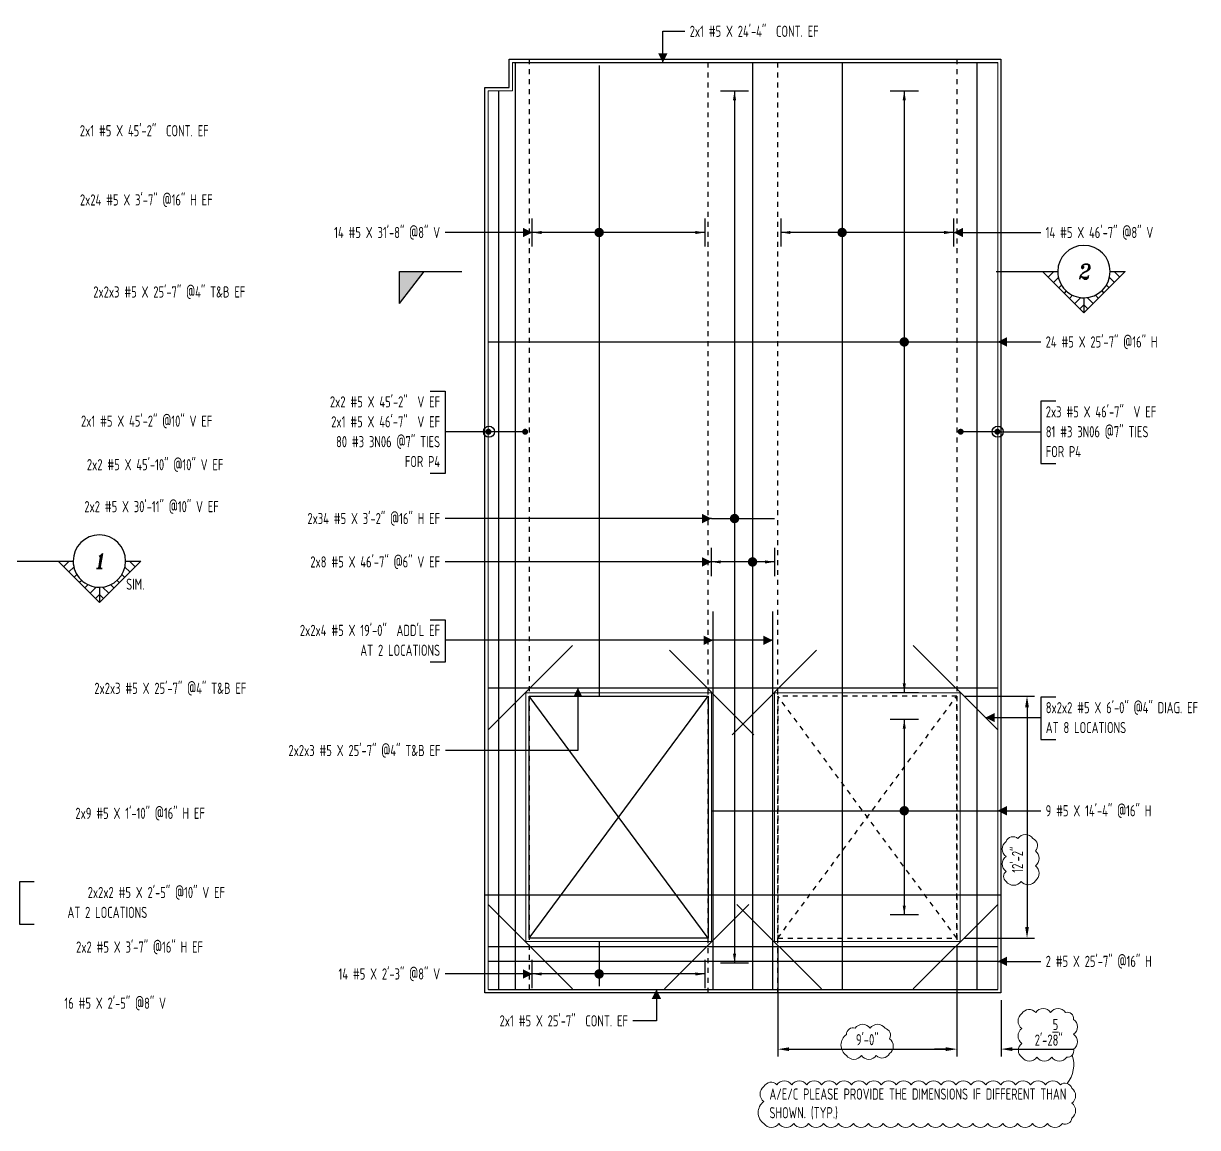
# Model space of a CAD drawing. Header units: inches. Extents: x 10095 to 38568, y -2433 to 4174.
# Drawn here: x 29900 to 30608, y 285 to 951 of the extents above; entities that cross this region are included whole.
import ezdxf
from ezdxf.enums import TextEntityAlignment as Align

# ---------------------------------------------------------------- set-up
doc = ezdxf.new("R2010")
doc.units = ezdxf.units.IN
doc.header["$MEASUREMENT"] = 0
doc.linetypes.add('HIDDEN', pattern=[6, 3, -3])
doc.layers.get('0').update_dxf_attribs({"linetype": 'CONTINUOUS'})
doc.layers.get('Defpoints').update_dxf_attribs({"linetype": 'CONTINUOUS'})
for name, color, linetype in [('0-25', 7, 'CONTINUOUS'), ('0-25TEXT', 7, 'CONTINUOUS'), ('0-35', 3, 'CONTINUOUS'), ('0-35TEXT', 3, 'CONTINUOUS'), ('3', 3, 'CONTINUOUS'), ('BAR-LBL', 2, 'CONTINUOUS'), ('Hatch', 253, 'CONTINUOUS'), ('hidden', 7, 'HIDDEN'), ('RANGELAY', 7, 'CONTINUOUS'), ('REBARS', 4, 'CONTINUOUS')]:
    doc.layers.add(name, color=color, linetype=linetype)
doc.layers.add('COVER', color=6, linetype='CONTINUOUS', lineweight=0, plot=False)
doc.styles.add('AR', font='ARCHQUIK.shx', dxfattribs={"width": 0.8})
doc.styles.add('ROMANT', font='romant')
doc.dimstyles.new('CADS_DIM_48', dxfattribs={"dimscale": 48, "dimtxt": 0.09375, "dimasz": 0.09375, "dimexe": 0.0625, "dimexo": 0.0625, "dimgap": 0.09375, "dimtad": 0, "dimtih": 1, "dimtoh": 1, "dimzin": 1, "dimdsep": 46, "dimlunit": 4, "dimtxsty": 'AR', "dimblk": 'CLOSED', "dimcen": 0.1875, "dimadec": 0, "dimazin": 0, "dimtfac": 1, "dimtofl": 0, "dimtmove": 0, "dimatfit": 1, "dimldrblk": 'DOTBLANK', "dimfxl": 1, "dimtzin": 0, "dimarcsym": 0})

# ---------------------------------------------------------------- blocks, each defined once
blk = doc.blocks.new('leadrblk')
blk.add_lwpolyline([(0, 0, 0, 1, 0), (1, 0, 1, 1, 0)], format="xyseb")
blk = doc.blocks.new('_DotBlank')
at = {"layer": '0-35', "color": 0, "lineweight": -2}
blk.add_line((-0.5, 0), (-1, 0), dxfattribs=at)
blk.add_circle((0, 0), 0.5, dxfattribs=at)
blk = doc.blocks.new('SECTARO')
at = {"linetype": 'Continuous'}
blk.add_line((33.32, 16.99), (20.13, 0), dxfattribs=at)
for p, q in [((33.32, 16.99), (33.32, 0)), ((33.32, 0), (0, 0))]:
    blk.add_line(p, q)
for points in [[(33.32, 0), (33.32, 16.99), (33.32, 0), (20.13, 0)], [(33.32, 16.99), (20.13, 0), (33.32, 0), (33.32, 16.99)]]:
    blk.add_solid(points, dxfattribs=at)
blk = doc.blocks.new('*X3')
at = {"color": 0, "linetype": 'Continuous'}
for p, q in [((-1.108, 0.2784), (-1.0748, 0.3117)), ((-1.081, 0.2171), (-1.0306, 0.2675)), ((-1.0127, 0.1969), (-0.9864, 0.2233)), ((-0.9601, 0.1612), (-0.9422, 0.1791)), ((-0.9204, 0.1125), (-0.898, 0.1349)), ((-0.895, 0.0495), (-0.8538, 0.0907)), ((-0.8561, 0), (-0.8096, 0.0465)), ((-0.7677, 0), (-0.7654, 0.0023))]:
    blk.add_line(p, q, dxfattribs=at)
blk = doc.blocks.new('*X2')
at = {"color": 0, "linetype": 'Continuous'}
for p, q in [((-1.108, 0.2784), (-1.0748, 0.3117)), ((-0.9601, 0.1612), (-0.9422, 0.1791)), ((-0.8561, 0), (-0.8096, 0.0465))]:
    blk.add_line(p, q, dxfattribs=at)
blk = doc.blocks.new('SECTNU')
at = {"linetype": 'Continuous'}
blk.add_line((-24.74, 0), (-32.81, 0), dxfattribs=at)
blk.add_line((0, 0), (-24.74, 0))
at = {"layer": '3'}
for p, q in [((-68.89, 0), (-46.81, 22.07)), ((-60.81, 0), (-68.89, 0))]:
    blk.add_line(p, q, dxfattribs=at)
at = {"layer": '3', "linetype": 'Continuous'}
blk.add_line((-46.81, 14), (-46.81, 22.07), dxfattribs=at)
at = {"layer": '3'}
for points in [[(-46.81, 22.07), (-24.74, 0), (-32.81, 0, 1)], [(-32.81, 0, 0.414214), (-46.81, 14)]]:
    blk.add_lwpolyline(points, format="xyb", dxfattribs=at)
for start, end in [(90, 180), (180, 0)]:
    blk.add_arc((-46.81, 0), 14, start, end, dxfattribs=at)
at = {"linetype": 'Continuous', "xscale": -64, "yscale": 64, "zscale": 64, "rotation": 359.9999999999999}
blk.add_blockref('*X3', (-117.73, 0), dxfattribs=at)
at = {"linetype": 'Continuous', "xscale": 64, "yscale": 64, "zscale": 64}
for name in ['*X3', '*X2']:
    blk.add_blockref(name, (24.1, 0), dxfattribs=at)
at = {"linetype": 'Continuous', "style": 'ROMANT', "oblique": 9, "width": 0.9}
blk.add_attdef('NO', text='', height=8, dxfattribs=at).set_placement((-46.81, 0), align=Align.MIDDLE)
blk = doc.blocks.new('*D118')
at = {"layer": 'COVER', "color": 0, "lineweight": -2, "transparency": 16777216}
for p, q in [((30354.45, 394.62), (30354.45, 327.65)), ((30462.45, 394.62), (30462.45, 327.65)), ((30361.2, 332.15), (30455.7, 332.15))]:
    blk.add_line(p, q, dxfattribs=at)
at = {"layer": 'COVER', "color": 0, "transparency": 16777216}
for points in [[(30361.2, 333.28), (30361.2, 331.03), (30354.45, 332.15)], [(30455.7, 333.28), (30455.7, 331.03), (30462.45, 332.15)]]:
    blk.add_solid(points, dxfattribs=at)
at = {"layer": 'Defpoints', "color": 0, "transparency": 16777216}
for p in [(30354.45, 399.12), (30462.45, 399.12), (30462.45, 332.15)]:
    blk.add_point(p, dxfattribs=at)
at = {"layer": 'COVER', "color": 0, "transparency": 16777216, "insert": (30408.45, 337.89), "char_height": 6.75, "attachment_point": 5, "style": 'AR'}
blk.add_mtext('9\'-0"', dxfattribs=at)
blk = doc.blocks.new('*D119')
at = {"layer": 'COVER', "color": 0, "lineweight": -2, "transparency": 16777216}
for p, q in [((30462.45, 361.62), (30462.45, 327.7)), ((30489.08, 361.62), (30489.08, 327.7)), ((30455.7, 332.2), (30448.95, 332.2)), ((30495.83, 332.2), (30533.15, 332.2))]:
    blk.add_line(p, q, dxfattribs=at)
at = {"layer": 'COVER', "color": 0, "transparency": 16777216}
for points in [[(30455.7, 333.33), (30455.7, 331.08), (30462.45, 332.2)], [(30495.83, 333.33), (30495.83, 331.08), (30489.08, 332.2)]]:
    blk.add_solid(points, dxfattribs=at)
at = {"layer": 'Defpoints', "color": 0, "transparency": 16777216}
for p in [(30462.45, 366.12), (30489.08, 366.12), (30489.08, 332.2)]:
    blk.add_point(p, dxfattribs=at)
at = {"layer": 'COVER', "color": 0, "transparency": 16777216, "insert": (30517.86, 342.33), "char_height": 6.75, "attachment_point": 5, "style": 'AR'}
blk.add_mtext('2\'-2{\\H1.000000x;\\S5/8;}"', dxfattribs=at)
blk = doc.blocks.new('*D120')
at = {"layer": 'COVER', "color": 0, "lineweight": -2, "transparency": 16777216}
for p, q in [((30466.95, 545.12), (30509.27, 545.12)), ((30504.77, 538.37), (30504.77, 405.87)), ((30466.95, 399.12), (30509.27, 399.12))]:
    blk.add_line(p, q, dxfattribs=at)
at = {"layer": 'COVER', "color": 0, "transparency": 16777216}
for points in [[(30503.64, 538.37), (30505.89, 538.37), (30504.77, 545.12)], [(30503.64, 405.87), (30505.89, 405.87), (30504.77, 399.12)]]:
    blk.add_solid(points, dxfattribs=at)
at = {"layer": 'Defpoints', "color": 0, "transparency": 16777216}
for p in [(30462.45, 545.12), (30462.45, 399.12), (30504.77, 399.12)]:
    blk.add_point(p, dxfattribs=at)
at = {"layer": 'COVER', "color": 0, "transparency": 16777216, "insert": (30499.02, 446.43), "char_height": 6.75, "attachment_point": 5, "rotation": 90, "style": 'AR'}
blk.add_mtext('12\'-2"', dxfattribs=at)
blk = doc.blocks.new('*U1253', base_point=(30392.94, 927.44))
at = {"layer": 'REBARS', "color": 0}
blk.add_lwpolyline([(30393.25, 927.44), (30393.25, 368.44)], dxfattribs=at)
blk = doc.blocks.new('rendmark')
at = {"color": 4}
blk.add_line((0, -3), (0, 3), dxfattribs=at)
blk = doc.blocks.new('rarrow')
at = {"color": 7}
blk.add_solid([(2, -0.33), (2, 0.33), (0, 0)], dxfattribs=at)
blk = doc.blocks.new('*U1723', base_point=(30460.45, 824.67))
at = {"layer": 'RANGELAY'}
blk.add_line((30460.45, 824.67), (30356.45, 824.67), dxfattribs=at)
at = {"layer": 'RANGELAY', "xscale": 2.834645669291339, "yscale": 2.834645669291339}
for name, p, rotation in [('rendmark', (30356.45, 824.67), 359.9999969295309), ('rendmark', (30460.45, 824.67), 179.9999999999999), ('rarrow', (30356.45, 824.67), 359.9999969295309), ('rarrow', (30460.45, 824.67), 179.9999999999999)]:
    blk.add_blockref(name, p, dxfattribs=dict(at, rotation=rotation))
blk = doc.blocks.new('VPM7DC711')
at = {"const_width": 1}
blk.add_lwpolyline([(-0.5, 0, 1), (0.5, 0, 1)], format="xyb", close=True, dxfattribs=at)
blk = doc.blocks.new('*U992', base_point=(30315, 475.64))
at = {"layer": 'REBARS', "color": 0}
blk.add_lwpolyline([(30315, 475.95), (30487, 475.95)], dxfattribs=at)
blk = doc.blocks.new('*U1722', base_point=(30430.74, 531.12))
at = {"layer": 'RANGELAY'}
blk.add_line((30430.74, 531.12), (30430.74, 413.12), dxfattribs=at)
at = {"layer": 'RANGELAY', "xscale": 2.834645669291339, "yscale": 2.834645669291339}
for name, p, rotation in [('rendmark', (30430.74, 531.12), 269.9999999999999), ('rarrow', (30430.74, 531.12), 269.9999999999999), ('rarrow', (30430.74, 413.12), 89.999996929531), ('rendmark', (30430.74, 413.12), 89.999996929531)]:
    blk.add_blockref(name, p, dxfattribs=dict(at, rotation=rotation))
blk = doc.blocks.new('VPM7DC891')
at = {"const_width": 1}
blk.add_lwpolyline([(-0.5, 0, 1), (0.5, 0, 1)], format="xyb", close=True, dxfattribs=at)
blk = doc.blocks.new('*U1333', base_point=(30179.83, 384.81))
at = {"layer": 'REBARS', "color": 0}
blk.add_lwpolyline([(30179.83, 385.13), (30486.83, 385.13)], dxfattribs=at)
blk = doc.blocks.new('*U1332', base_point=(30179.83, 758.34))
at = {"layer": 'REBARS', "color": 0}
blk.add_lwpolyline([(30179.83, 758.65), (30486.83, 758.65)], dxfattribs=at)
blk = doc.blocks.new('*U1721', base_point=(30430.74, 910.12))
at = {"layer": 'RANGELAY'}
blk.add_line((30430.74, 910.12), (30430.74, 547.12), dxfattribs=at)
at = {"layer": 'RANGELAY', "xscale": 2.834645669291339, "yscale": 2.834645669291339}
for name, p, rotation in [('rendmark', (30430.74, 910.12), 269.9999999999999), ('rarrow', (30430.74, 910.12), 269.9999999999999), ('rarrow', (30430.74, 547.12), 89.999996929531), ('rendmark', (30430.74, 547.12), 89.999996929531)]:
    blk.add_blockref(name, p, dxfattribs=dict(at, rotation=rotation))
blk = doc.blocks.new('VPM7DCA11')
at = {"const_width": 1}
blk.add_lwpolyline([(-0.5, 0, 1), (0.5, 0, 1)], format="xyb", close=True, dxfattribs=at)
blk = doc.blocks.new('*U1720', base_point=(30328.39, 910.12))
at = {"layer": 'RANGELAY'}
blk.add_line((30328.39, 910.12), (30328.39, 384.12), dxfattribs=at)
at = {"layer": 'RANGELAY', "xscale": 2.834645669291339, "yscale": 2.834645669291339}
for name, p, rotation in [('rendmark', (30328.39, 910.12), 269.9999999999999), ('rarrow', (30328.39, 910.12), 269.9999999999999), ('rarrow', (30328.39, 384.12), 89.999996929531), ('rendmark', (30328.39, 384.12), 89.999996929531)]:
    blk.add_blockref(name, p, dxfattribs=dict(at, rotation=rotation))
blk = doc.blocks.new('VPM7DCA91')
at = {"const_width": 1}
blk.add_lwpolyline([(-0.5, 0, 1), (0.5, 0, 1)], format="xyb", close=True, dxfattribs=at)
blk = doc.blocks.new('*U1518', base_point=(30314.45, 651.84))
at = {"layer": 'REBARS', "color": 0}
blk.add_lwpolyline([(30314.45, 652.16), (30352.45, 652.16)], dxfattribs=at)
blk = doc.blocks.new('*U1254', base_point=(30338.93, 927.44))
at = {"layer": 'REBARS', "color": 0}
blk.add_lwpolyline([(30339.24, 927.44), (30339.24, 368.44)], dxfattribs=at)
blk = doc.blocks.new('*U1719', base_point=(30352.45, 626))
at = {"layer": 'RANGELAY'}
blk.add_line((30352.45, 626), (30314.45, 626), dxfattribs=at)
at = {"layer": 'RANGELAY', "xscale": 2.834645669291339, "yscale": 2.834645669291339}
for name, p, rotation in [('rendmark', (30314.45, 626), 359.999996929531), ('rendmark', (30352.45, 626), 180), ('rarrow', (30314.45, 626), 359.999996929531), ('rarrow', (30352.45, 626), 180)]:
    blk.add_blockref(name, p, dxfattribs=dict(at, rotation=rotation))
blk = doc.blocks.new('VPM7DCBF1')
at = {"const_width": 1}
blk.add_lwpolyline([(-0.5, 0, 1), (0.5, 0, 1)], format="xyb", close=True, dxfattribs=at)
blk = doc.blocks.new('*U993', base_point=(30246.42, 925.44))
at = {"layer": 'REBARS', "color": 0}
blk.add_lwpolyline([(30246.73, 925.44), (30246.73, 545.43)], dxfattribs=at)
blk = doc.blocks.new('*U1718', base_point=(30310.45, 824.67))
at = {"layer": 'RANGELAY'}
blk.add_line((30310.45, 824.67), (30206.45, 824.67), dxfattribs=at)
at = {"layer": 'RANGELAY', "xscale": 2.834645669291339, "yscale": 2.834645669291339}
for name, p, rotation in [('rendmark', (30206.45, 824.67), 359.9999969295309), ('rendmark', (30310.45, 824.67), 179.9999999999999), ('rarrow', (30206.45, 824.67), 359.9999969295309), ('rarrow', (30310.45, 824.67), 179.9999999999999)]:
    blk.add_blockref(name, p, dxfattribs=dict(at, rotation=rotation))
blk = doc.blocks.new('VPM7DCEF1')
at = {"const_width": 1}
blk.add_lwpolyline([(-0.5, 0, 1), (0.5, 0, 1)], format="xyb", close=True, dxfattribs=at)
blk = doc.blocks.new('*U1717', base_point=(30487.08, 704.52))
at = {"layer": 'REBARS', "color": 0, "const_width": 1.8}
for points in [[(30464.76, 705.42, 1), (30464.76, 703.62, 1), (30464.76, 705.42)], [(30486.89, 703.62, 1), (30486.89, 705.42, 1), (30486.89, 703.62)]]:
    blk.add_lwpolyline(points, format="xyb", dxfattribs=at)
at = {"layer": 'REBARS', "color": 0}
blk.add_lwpolyline([(30486.89, 704.52), (30464.76, 704.52)], dxfattribs=at)
blk = doc.blocks.new('*U994', base_point=(30474.94, 368.12))
at = {"layer": 'REBARS', "color": 0}
blk.add_lwpolyline([(30474.62, 368.12), (30474.62, 927.12)], dxfattribs=at)
blk = doc.blocks.new('*U995', base_point=(30196.55, 368.12))
at = {"layer": 'REBARS', "color": 0}
blk.add_lwpolyline([(30196.24, 368.12), (30196.24, 927.12)], dxfattribs=at)
blk = doc.blocks.new('*U996', base_point=(30186.49, 368.12))
at = {"layer": 'REBARS', "color": 0}
blk.add_lwpolyline([(30186.17, 368.12), (30186.17, 910.12)], dxfattribs=at)
blk = doc.blocks.new('*U1716', base_point=(30202.33, 704.52))
at = {"layer": 'REBARS', "color": 0, "const_width": 1.8}
for points in [[(30180.01, 705.42, 1), (30180.01, 703.62, 1), (30180.01, 705.42)], [(30202.14, 703.62, 1), (30202.14, 705.42, 1), (30202.14, 703.62)]]:
    blk.add_lwpolyline(points, format="xyb", dxfattribs=at)
at = {"layer": 'REBARS', "color": 0}
blk.add_lwpolyline([(30202.14, 704.52), (30180.01, 704.52)], dxfattribs=at)
blk = doc.blocks.new('*U997', base_point=(30195.07, 926.81))
at = {"layer": 'REBARS', "color": 0}
blk.add_lwpolyline([(30195.07, 927.12), (30487.07, 927.12)], dxfattribs=at)
blk = doc.blocks.new('*U1331', base_point=(30180.08, 368.43))
at = {"layer": 'REBARS', "color": 0}
blk.add_lwpolyline([(30180.08, 368.12), (30487.08, 368.12)], dxfattribs=at)
blk = doc.blocks.new('*U998', base_point=(30326.65, 522.01))
at = {"layer": 'REBARS', "color": 0}
blk.add_lwpolyline([(30326.87, 521.79), (30377.79, 572.7)], dxfattribs=at)
blk = doc.blocks.new('*U999', base_point=(30179.6, 419.28))
at = {"layer": 'REBARS', "color": 0}
blk.add_lwpolyline([(30179.83, 419.5), (30230.74, 368.59)], dxfattribs=at)
blk = doc.blocks.new('*U1000', base_point=(30179.61, 524.96))
at = {"layer": 'REBARS', "color": 0}
blk.add_lwpolyline([(30179.83, 524.74), (30230.74, 575.65)], dxfattribs=at)
blk = doc.blocks.new('*U1001', base_point=(30340.25, 522.01))
at = {"layer": 'REBARS', "color": 0}
blk.add_lwpolyline([(30340.03, 521.79), (30289.12, 572.7)], dxfattribs=at)
blk = doc.blocks.new('*U1002', base_point=(30487.3, 419.28))
at = {"layer": 'REBARS', "color": 0}
blk.add_lwpolyline([(30487.08, 419.5), (30436.16, 368.59)], dxfattribs=at)
blk = doc.blocks.new('*U1003', base_point=(30487.3, 524.96))
at = {"layer": 'REBARS', "color": 0}
blk.add_lwpolyline([(30487.08, 524.74), (30436.16, 575.65)], dxfattribs=at)
blk = doc.blocks.new('*U1004', base_point=(30329.61, 419.28))
at = {"layer": 'REBARS', "color": 0}
blk.add_lwpolyline([(30329.83, 419.5), (30380.74, 368.59)], dxfattribs=at)
blk = doc.blocks.new('*U1005', base_point=(30337.3, 419.28))
at = {"layer": 'REBARS', "color": 0}
blk.add_lwpolyline([(30337.08, 419.5), (30286.16, 368.59)], dxfattribs=at)
blk = doc.blocks.new('*U1476', base_point=(30246.42, 397.12))
at = {"layer": 'REBARS', "color": 0}
blk.add_lwpolyline([(30246.73, 397.12), (30246.73, 370.12)], dxfattribs=at)
blk = doc.blocks.new('*U1709', base_point=(30310.45, 377.51))
at = {"layer": 'RANGELAY'}
blk.add_line((30310.45, 377.51), (30206.45, 377.51), dxfattribs=at)
at = {"layer": 'RANGELAY', "xscale": 2.834645669291339, "yscale": 2.834645669291339}
for name, p, rotation in [('rendmark', (30206.45, 377.51), 359.9999969295309), ('rendmark', (30310.45, 377.51), 179.9999999999999), ('rarrow', (30206.45, 377.51), 359.9999969295309), ('rarrow', (30310.45, 377.51), 179.9999999999999)]:
    blk.add_blockref(name, p, dxfattribs=dict(at, rotation=rotation))
blk = doc.blocks.new('VPM7DE3B1')
at = {"const_width": 1}
blk.add_lwpolyline([(-0.5, 0, 1), (0.5, 0, 1)], format="xyb", close=True, dxfattribs=at)
blk = doc.blocks.new('*U1329', base_point=(30179.83, 394.49))
at = {"layer": 'REBARS', "color": 0}
blk.add_lwpolyline([(30179.83, 394.17), (30486.83, 394.17)], dxfattribs=at)
blk = doc.blocks.new('*U1330', base_point=(30179.83, 549.76))
at = {"layer": 'REBARS', "color": 0}
blk.add_lwpolyline([(30179.83, 550.07), (30486.83, 550.07)], dxfattribs=at)
blk = doc.blocks.new('*U1006', base_point=(30315.14, 368.12))
at = {"layer": 'REBARS', "color": 0}
blk.add_lwpolyline([(30315.45, 368.12), (30315.45, 596.12)], dxfattribs=at)
blk = doc.blocks.new('*U1007', base_point=(30351.76, 368.12))
at = {"layer": 'REBARS', "color": 0}
blk.add_lwpolyline([(30351.45, 368.12), (30351.45, 596.12)], dxfattribs=at)

msp = doc.modelspace()

# ---------------------------------------------------------------- linework, layer by layer
at = {"layer": '0-25'}
for p, q in [((30204.4511, 399.12085), (30312.4511, 545.1213)), ((30312.4511, 399.12085), (30204.4511, 545.1213))]:
    msp.add_line(p, q, dxfattribs=at)
at = {"layer": '0-25TEXT'}
for points in [[(30285.17818, 927.12085), (30285.17818, 945.99326), (30298.35326, 945.99326)], [(30206.4511, 824.67369), (30153.8261, 824.67369)], [(30460.4511, 824.67369), (30513.00037, 824.67369)], [(30487.00037, 758.65414), (30513.00037, 758.65414)], [(30144.82705, 728.89306), (30153.8261, 728.89306), (30153.8261, 679.39826), (30144.82705, 679.39826)], [(30522.07516, 722.8937), (30513.0761, 722.8937), (30513.0761, 685.39763), (30522.07516, 685.39763)], [(30314.4511, 652.15521), (30153.8261, 652.15521)], [(30314.4511, 626.00334), (30153.8261, 626.00334)], [(30144.82705, 591.09062), (30153.8261, 591.09062), (30153.8261, 565.5933), (30144.82705, 565.5933)], [(30351.45111, 578.71692), (30153.8261, 578.71692)], [(30233.92254, 550.06903), (30233.92254, 512.2739), (30154.05387, 512.2739)], [(30522.07516, 544.48343), (30513.0761, 544.48343), (30513.0761, 518.98611), (30522.07516, 518.98611)], [(30479.7053, 532.10973), (30513.0761, 532.10973)], [(30487.00037, 475.94871), (30513.00037, 475.94871)], [(29906.10433, 433.02146), (29897.10527, 433.02146), (29897.10527, 407.52414), (29906.10433, 407.52414)], [(30487.00037, 385.12655), (30513.00037, 385.12655)], [(30206.4511, 377.51467), (30153.8261, 377.51467)], [(30281.27025, 368.12085), (30281.27025, 349.24844), (30267.11823, 349.24844)]]:
    msp.add_lwpolyline(points, dxfattribs=at)
at = {"layer": '0-35'}
for points in [[(30192.4511, 929.12085), (30489.0761, 929.12085), (30489.0761, 366.12085), (30177.8261, 366.12085), (30177.8261, 912.12085), (30192.4511, 912.12085)], [(30204.4511, 545.1213), (30312.4511, 545.1213), (30312.4511, 399.12085), (30204.4511, 399.12085)]]:
    msp.add_lwpolyline(points, close=True, dxfattribs=at)
at = {"layer": 'COVER'}
for points in [[(30194.4511, 927.12085), (30487.0761, 927.12085), (30487.0761, 368.12085), (30179.8261, 368.12085), (30179.8261, 910.12085), (30194.4511, 910.12085)], [(30202.4511, 547.1213), (30314.4511, 547.1213), (30314.4511, 397.12085), (30202.4511, 397.12085)], [(30464.4511, 547.1213), (30352.4511, 547.1213), (30352.4511, 397.12085), (30464.4511, 397.12085)]]:
    msp.add_lwpolyline(points, close=True, dxfattribs=at)
for points in [[(30492.19178, 433.34297, 0.52056705), (30501.19178, 433.34297, 0.52056705), (30509.79254, 433.74221, 0.52056705), (30509.79254, 442.74221, 0.52056705), (30509.79254, 451.74221, 0.52056705), (30508.30412, 459.25379, 0.52056705), (30499.30412, 459.25379, 0.52056705), (30492.19178, 457.36612, 0.52056705), (30492.19178, 448.36612, 0.52056705), (30492.19178, 439.36612, 0.52056705)], [(30501.70852, 327.27054, 0.52056705), (30510.70852, 327.27054, 0.52056705), (30519.70852, 327.27054, 0.52056705), (30528.70852, 327.27054, 0.52056705), (30532.84469, 332.13436, 0.52056705), (30532.84469, 341.13436, 0.52056705), (30532.84469, 350.13436, 0.52056705), (30528.01924, 354.30891, 0.52056705), (30519.01924, 354.30891, 0.52056705), (30510.01924, 354.30891, 0.52056705), (30501.70852, 353.61963, 0.52056705), (30501.70852, 344.61963, 0.52056705), (30501.70852, 335.61963, 0.52056705)], [(30395.89038, 328.36014, 0.52056705), (30404.89038, 328.36014, 0.52056705), (30413.89038, 328.36014, 0.52056705), (30421.79524, 329.45528, 0.52056705), (30421.79524, 338.45528, 0.52056705), (30419.14104, 344.80107, 0.52056705), (30410.14104, 344.80107, 0.52056705), (30401.14104, 344.80107, 0.52056705), (30395.89038, 341.05172, 0.52056705)], [(30346.09072, 287.25529, 0.52056705), (30355.09072, 287.25529, 0.52056705), (30364.09072, 287.25529, 0.52056705), (30373.09072, 287.25529, 0.52056705), (30382.09072, 287.25529, 0.52056705), (30391.09072, 287.25529, 0.52056705), (30400.09072, 287.25529, 0.52056705), (30409.09072, 287.25529, 0.52056705), (30418.09072, 287.25529, 0.52056705), (30427.09072, 287.25529, 0.52056705), (30436.09072, 287.25529, 0.52056705), (30445.09072, 287.25529, 0.52056705), (30454.09072, 287.25529, 0.52056705), (30463.09072, 287.25529, 0.52056705), (30472.09072, 287.25529, 0.52056705), (30481.09072, 287.25529, 0.52056705), (30490.09072, 287.25529, 0.52056705), (30499.09072, 287.25529, 0.52056705), (30508.09072, 287.25529, 0.52056705), (30517.09072, 287.25529, 0.52056705), (30526.09072, 287.25529, 0.52056705), (30531.75139, 290.59462, 0.52056705), (30531.75139, 299.59462, 0.52056705), (30531.75139, 308.59462, 0.52056705), (30524.91091, 310.75415, 0.52056705), (30515.91091, 310.75415, 0.52056705), (30506.91091, 310.75415, 0.52056705), (30497.91091, 310.75415, 0.52056705), (30488.91091, 310.75415, 0.52056705), (30479.91091, 310.75415, 0.52056705), (30470.91091, 310.75415, 0.52056705), (30461.91091, 310.75415, 0.52056705), (30452.91091, 310.75415, 0.52056705), (30443.91091, 310.75415, 0.52056705), (30434.91091, 310.75415, 0.52056705), (30425.91091, 310.75415, 0.52056705), (30416.91091, 310.75415, 0.52056705), (30407.91091, 310.75415, 0.52056705), (30398.91091, 310.75415, 0.52056705), (30389.91091, 310.75415, 0.52056705), (30380.91091, 310.75415, 0.52056705), (30371.91091, 310.75415, 0.52056705), (30362.91091, 310.75415, 0.52056705), (30353.91091, 310.75415, 0.52056705), (30346.09072, 309.57434, 0.52056705), (30346.09072, 300.57434, 0.52056705)]]:
    msp.add_lwpolyline(points, format="xyb", close=True, dxfattribs=at)
msp.add_arc((30514.64636, 322.94219), 18.30116, 321.12055985, 18.09322676, dxfattribs=at)
at = {"layer": 'Hatch'}
msp.add_line((30489.0761, 425.12085), (30177.8261, 425.12085), dxfattribs=at)
at = {"layer": 'hidden'}
for p, q in [((30204.4511, 929.12085), (30204.4511, 366.12085)), ((30312.4511, 366.12085), (30312.4511, 929.12085)), ((30354.4511, 366.12085), (30354.4511, 929.12085)), ((30462.4511, 929.12085), (30462.4511, 366.12085)), ((30462.4511, 399.12085), (30354.4511, 545.1213)), ((30354.4511, 399.12085), (30462.4511, 545.1213))]:
    msp.add_line(p, q, dxfattribs=at)
msp.add_lwpolyline([(30462.4511, 545.1213), (30354.4511, 545.1213), (30354.4511, 399.12085), (30462.4511, 399.12085)], close=True, dxfattribs=at)

# ---------------------------------------------------------------- block references
ref = msp.add_blockref('SECTNU', (30486.23696, 801.09659), dxfattribs=dict(xscale=1.129181470141702, yscale=1.129181470141702, zscale=1.129181470141702, rotation=180))
ref.add_attrib('NO', '2', dxfattribs={"linetype": 'Continuous', "height": 9.03345, "style": 'ROMANT', "oblique": 9, "width": 0.9}).set_placement((30539.09698, 801.09658), align=Align.MIDDLE)
at = {"xscale": 1.129181470141702, "yscale": 1.129181470141702, "zscale": 1.129181470141702, "rotation": 180}
msp.add_blockref('SECTARO', (30163.98316, 801.0966), dxfattribs=at)
ref = msp.add_blockref('SECTNU', (29892.51921, 626.49813), dxfattribs=dict(xscale=1.129181470141702, yscale=1.129181470141702, zscale=1.129181470141702, rotation=180))
ref.add_attrib('NO', '1', dxfattribs={"linetype": 'Continuous', "height": 9.03345, "style": 'ROMANT', "oblique": 9, "width": 0.9}).set_placement((29945.37923, 626.49812), align=Align.MIDDLE)
at = {"layer": '0-25TEXT'}
for name, p, xscale, yscale, rotation in [('leadrblk', (30285.17818, 927.12085), 5.623937007874017, 2.250708661417324, 90.00000153523449), ('leadrblk', (30206.4511, 824.67369), 5.623937007874017, 2.250708661417324, 180.000003070469), ('VPM7DCEF1', (30246.73284, 824.67369), 2.834645669291338, 2.834645669291338, 179.9999999999999), ('VPM7DC711', (30393.25462, 824.67369), 2.834645669291338, 2.834645669291338, 179.9999999999999), ('VPM7DCA11', (30430.73938, 758.65414), 2.834645669291338, 2.834645669291338, 269.9999999999999), ('leadrblk', (30314.4511, 652.15521), 5.623937007874017, 2.250708661417324, 180.000003070469), ('VPM7DCA91', (30328.39369, 652.15521), 2.834645669291338, 2.834645669291338, 269.9999999999999), ('leadrblk', (30314.4511, 626.00334), 5.623937007874017, 2.250708661417324, 180.000003070469), ('VPM7DCBF1', (30339.23885, 626.00334), 2.834645669291338, 2.834645669291338, 179.9999999999999), ('leadrblk', (30315.45108, 578.71692), 5.623937007874017, 2.250708661417324, 180.000003070469), ('leadrblk', (30351.45111, 578.71692), 5.623937007874017, 2.250708661417324, 180.000003070469), ('leadrblk', (30233.92254, 550.06903), 5.623937007874017, 2.250708661417324, 270.0000046057035), ('VPM7DC891', (30430.73938, 475.94871), 2.834645669291338, 2.834645669291338, 269.9999999999999), ('leadrblk', (30206.4511, 377.51467), 5.623937007874017, 2.250708661417324, 180.000003070469), ('VPM7DE3B1', (30246.73284, 377.51467), 2.834645669291338, 2.834645669291338, 179.9999999999999), ('leadrblk', (30281.27025, 368.12085), 5.623937007874017, 2.250708661417324, 270.0000015352345)]:
    msp.add_blockref(name, p, dxfattribs=dict(at, xscale=xscale, yscale=yscale, rotation=rotation))
at = {"layer": '0-25TEXT', "xscale": 5.623937007874017, "yscale": 2.250708661417324}
for p in [(30460.4511, 824.67369), (30487.00037, 758.65414), (30479.7053, 532.10973), (30487.00037, 475.94871), (30487.00037, 385.12655)]:
    msp.add_blockref('leadrblk', p, dxfattribs=at)
at = {"layer": 'RANGELAY'}
for name, p in [('*U1720', (30328.39369, 910.12085)), ('*U1721', (30430.73938, 910.12085)), ('*U1718', (30310.4511, 824.67369)), ('*U1723', (30460.4511, 824.67369)), ('*U1719', (30352.4511, 626.00334)), ('*U1722', (30430.73939, 531.1213)), ('*U1709', (30310.4511, 377.51467))]:
    msp.add_blockref(name, p, dxfattribs=at)
at = {"layer": 'REBARS', "color": 4}
for name, p in [('*U997', (30195.07349, 926.80835)), ('*U995', (30196.54946, 368.12085)), ('*U993', (30246.42034, 925.43505)), ('*U1254', (30338.92635, 927.43505)), ('*U1253', (30392.94211, 927.43505)), ('*U994', (30474.93714, 368.12085)), ('*U996', (30186.48673, 368.12085)), ('*U1332', (30179.8261, 758.34164)), ('*U1716', (30202.32598, 704.52063)), ('*U1717', (30487.07601, 704.52063)), ('*U1518', (30314.4511, 651.84271)), ('*U1006', (30315.13867, 368.12085)), ('*U1007', (30351.76354, 368.12085)), ('*U1000', (30179.60501, 524.95977)), ('*U1003', (30487.29707, 524.95989)), ('*U1001', (30340.24923, 522.00774)), ('*U998', (30326.65298, 522.00774)), ('*U1330', (30179.8261, 549.75653)), ('*U992', (30315.00037, 475.63621)), ('*U999', (30179.60497, 419.28242)), ('*U1005', (30337.29723, 419.28242)), ('*U1004', (30329.60513, 419.28226)), ('*U1002', (30487.29707, 419.28226)), ('*U1476', (30246.42034, 397.12085)), ('*U1329', (30179.8261, 394.48562)), ('*U1333', (30179.8261, 384.81405)), ('*U1331', (30180.0761, 368.43335))]:
    msp.add_blockref(name, p, dxfattribs=at)

# ---------------------------------------------------------------- texts
at = {"layer": '0-35TEXT', "style": 'AR', "width": 0.8}
for s, height, p in [('FOR P4', 6.749831, (30516.07579, 689.14724)), ('SIM.', 6.749831, (29961.52561, 609.19034)), ('AT 8 LOCATIONS', 6.7498312, (30516.07579, 522.73572))]:
    msp.add_text(s, height=height, dxfattribs=at).set_placement(p)
for s, height, p in [('FOR P4', 6.749831, (30150.82642, 683.14787)), ('AT 2 LOCATIONS', 6.7498312, (30150.82642, 569.3429)), ('AT 2 LOCATIONS', 6.7498312, (29974.21345, 411.27375))]:
    msp.add_text(s, height=height, dxfattribs=at).set_placement(p, align=Align.RIGHT)
at = {"layer": 'BAR-LBL', "style": 'AR', "width": 0.8}
for s, p in [('2x1 #5 X 24\'-4"  CONT. EF', (30301.35294, 942.61862)), ('14 #5 X 46\'-7" @8" V', (30516.00006, 821.29905)), ('24 #5 X 25\'-7" @16" H', (30516.00006, 755.27949)), ('2x3 #5 X 46\'-7"  V EF', (30516.07579, 713.14472)), ('81 #3 3N06 @7" TIES', (30516.07579, 701.14598)), ('8x2x2 #5 X 6\'-0" @4" DIAG. EF', (30516.07579, 534.73446)), ('9 #5 X 14\'-4" @16" H', (30516.00006, 472.57406)), ('2 #5 X 25\'-7" @16" H', (30516.00006, 381.75191))]:
    msp.add_text(s, height=6.7492913, dxfattribs=at).set_placement(p)
for s, p in [('2x1 #5 X 45\'-2"  CONT. EF', (30011.24931, 882.66402)), ('2x24 #5 X 3\'-7" @16" H EF', (30013.62148, 840.92718)), ('14 #5 X 31\'-8" @8" V', (30150.82642, 821.29905)), ('2x2x3 #5 X 25\'-7" @4" T&B EF', (30033.35734, 785.43038)), ('2x2 #5 X 45\'-2"  V EF', (30150.82642, 719.14409)), ('2x1 #5 X 45\'-2" @10" V EF', (30013.43529, 707.5317)), ('2x1 #5 X 46\'-7"  V EF', (30150.82642, 707.14535)), ('80 #3 3N06 @7" TIES', (30150.82642, 695.14661)), ('2x2 #5 X 45\'-10" @10" V EF', (30020.13803, 681.26812)), ('2x2 #5 X 30\'-11" @10" V EF', (30017.34522, 655.96387)), ('2x34 #5 X 3\'-2" @16" H EF', (30150.82642, 648.78056)), ('2x8 #5 X 46\'-7" @6" V EF', (30150.82642, 622.62869)), ('2x2x4 #5 X 19\'-0"  ADD\'L EF', (30150.82642, 581.34164)), ('2x2x3 #5 X 25\'-7" @4" T&B EF', (30033.98696, 546.40007)), ('2x2x3 #5 X 25\'-7" @4" T&B EF', (30151.05418, 508.89925)), ('2x9 #5 X 1\'-10" @16" H EF', (30008.96679, 471.03503)), ('2x2x2 #5 X 2\'-5" @10" V EF', (30021.12674, 423.27249)), ('2x2 #5 X 3\'-7" @16" H EF', (30007.84967, 390.37044)), ('14 #5 X 2\'-3" @8" V', (30150.82642, 374.14002)), ('16 #5 X 2\'-5" @8" V', (29985.50719, 356.49992)), ('2x1 #5 X 25\'-7"  CONT. EF', (30264.11855, 345.87379))]:
    msp.add_text(s, height=6.7492913, dxfattribs=at).set_placement(p, align=Align.RIGHT)
at = {"layer": 'COVER', "insert": (30349.44121, 308.46818), "char_height": 6.7498312, "width": 190.9524352, "attachment_point": 1, "style": 'AR'}
msp.add_mtext('A/E/C PLEASE PROVIDE THE DIMENSIONS IF DIFFERENT THAN SHOWN. (TYP.)', dxfattribs=at)

# ---------------------------------------------------------------- dimensions: what is measured, and where the dimension line sits
at = {"layer": 'COVER'}
dim = msp.add_linear_dim(base=(30504.76606, 399.12085), p1=(30462.4511, 545.1213), p2=(30462.4511, 399.12085), angle=90, dimstyle='CADS_DIM_48', override={"dimscale": 72, "dimgap": 0.03125, "dimtad": 1, "dimtih": 0, "dimtoh": 0, "dimdec": 3, "dimtdec": 3}, dxfattribs=at)
dim.commit()
dim.dimension.update_dxf_attribs({"geometry": '*D120', "text_midpoint": (30504.76606, 446.42951), "dimtype": 160})
for base, p1, p2, picture, middle in [((30462.4511, 332.1513), (30354.4511, 399.12085), (30462.4511, 399.12085), '*D118', (30408.4511, 337.89268)), ((30489.0761, 332.20279), (30462.4511, 366.12085), (30489.0761, 366.12085), '*D119', (30517.86059, 342.32779))]:
    dim = msp.add_linear_dim(base=base, p1=p1, p2=p2, dimstyle='CADS_DIM_48', override={"dimscale": 72, "dimgap": 0.03125, "dimtad": 1, "dimtih": 0, "dimtoh": 0, "dimdec": 3, "dimtdec": 3}, dxfattribs=at)
    dim.commit()
    dim.dimension.update_dxf_attribs({"geometry": picture, "text_midpoint": middle})

# ---------------------------------------------------------------- leaders
at = {"layer": '0-25TEXT'}
for points in [[(30180.3261, 704.52062), (30153.8261, 704.52062)], [(30487.07601, 704.52063), (30513.0761, 704.52063)]]:
    msp.add_leader(points, dimstyle='CADS_DIM_48', override={"dimscale": 72, "dimgap": 0.03125, "dimtad": 0, "dimtih": 0, "dimtoh": 0, "dimdec": 3, "dimtdec": 3}, dxfattribs=at)

doc.saveas('drawing.dxf')
